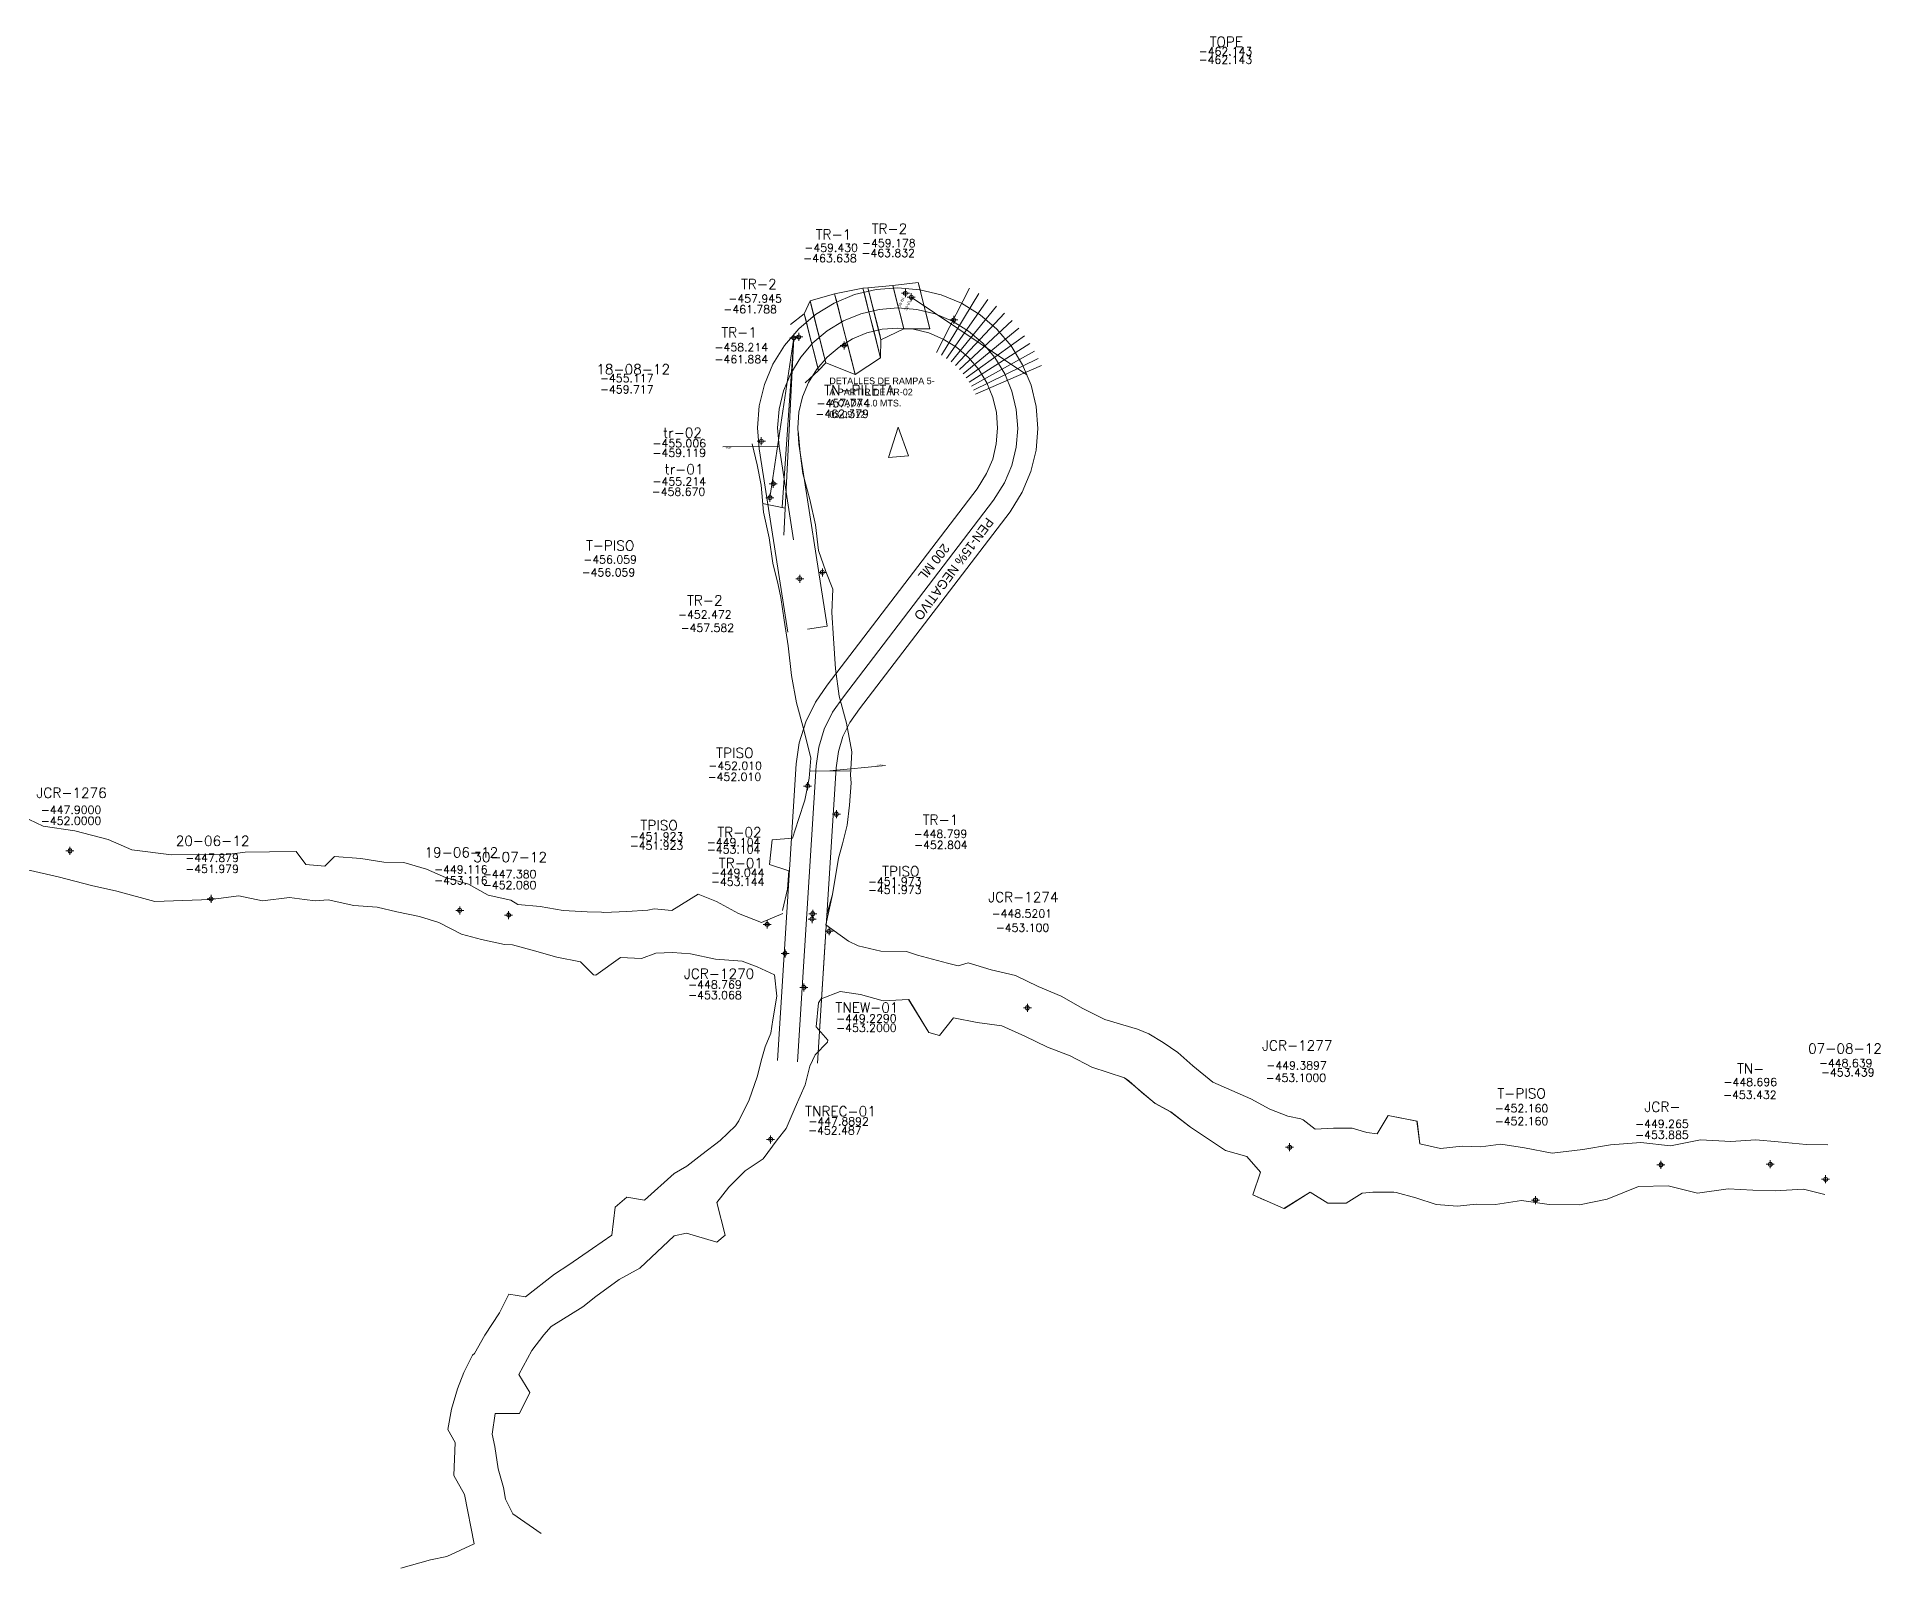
# Model space of a CAD drawing. Extents: x 10548 to 11188, y 0 to 10043.
# Drawn here: x 10957.7 to 11188, y 9639.5 to 9830.8 of the extents above; entities that cross this region are included whole.
import ezdxf
from ezdxf.enums import TextEntityAlignment as Align

# ---------------------------------------------------------------- set-up
doc = ezdxf.new("R2010")
doc.units = 0
doc.header["$MEASUREMENT"] = 0
doc.header["$PDMODE"] = 34
doc.header["$PDSIZE"] = 0.5
for name, color, linetype in [('abajo', 7, 'Continuous'), ('arriba', 7, 'Continuous'), ('F-510-7642-E-FIC', 154, 'Continuous'), ('F-510-7642-E-SCR', 154, 'Continuous'), ('R-510-7500-N-FIC', 130, 'Continuous'), ('R-510-7500-N-PROY', 130, 'Continuous'), ('R-510-7500-N-SCR', 130, 'Continuous'), ('RPAACC-510-520', 7, 'Continuous'), ('sec', 7, 'Continuous')]:
    doc.layers.add(name, color=color, linetype=linetype)
doc.styles.add('ROMAND', font='romand', dxfattribs={"width": 0.7})
doc.styles.add('ROMANS', font='romans.shx', dxfattribs={"width": 1.65})

# ---------------------------------------------------------------- blocks, each defined once
blk = doc.blocks.new('F2')
at = {"lineweight": 0}
blk.add_point((0, 0), dxfattribs=at)
at = {"lineweight": 0, "style": 'ROMAND'}
for tag, height, p in [('NOMBRE', 1.25, (0.2, 6.62)), ('CIELO', 1, (0.14, 4.62)), ('PISO', 1, (0.14, 3.25))]:
    blk.add_attdef(tag, text='', height=height, dxfattribs=at).set_placement(p, align=Align.CENTER)
at = {"lineweight": 0, "style": 'ROMANS', "flags": 1}
for tag, p in [('MINA', (-0.07, -3.26)), ('LOCALIZACION', (-0.07, -4.93)), ('ESTRUCTURA', (-0.07, -6.62)), ('NIVEL', (-0.07, -8.29)), ('OBRA', (-0.07, -10.12)), ('FECHA', (-0.07, -11.79)), ('ATRAS', (-0.07, -13.48)), ('TOPOGRAFO', (2.67, -15.3))]:
    blk.add_attdef(tag, text='', height=1.25, dxfattribs=at).set_placement(p, align=Align.CENTER)

msp = doc.modelspace()

# ---------------------------------------------------------------- linework, layer by layer
at = {"color": 5, "linetype": 'Continuous', "lineweight": 0, "elevation": -459.43, "flags": 128}
for points in [[(11066.94, 9798.26), (11081.37, 9788.56)], [(11074.21, 9799.37), (11070.1, 9791.37)], [(11070.73, 9791.01), (11075.38, 9798.71)], [(11076.51, 9797.97), (11071.34, 9790.62)], [(11071.92, 9790.18), (11077.59, 9797.16)], [(11078.6, 9796.28), (11072.46, 9789.71)], [(11072.96, 9789.21), (11079.52, 9795.36)], [(11080.36, 9794.41), (11073.41, 9788.7)], [(11073.81, 9788.18), (11081.1, 9793.45)], [(11081.76, 9792.48), (11074.17, 9787.66)], [(11074.47, 9787.14), (11082.32, 9791.53)], [(11082.81, 9790.6), (11074.73, 9786.65)], [(11074.96, 9786.16), (11083.22, 9789.71)]]:
    msp.add_lwpolyline(points, dxfattribs=at)
at = {"color": 4, "linetype": 'Continuous', "lineweight": 0, "flags": 128}
for points, elevation in [([(11052.26, 9793.18), (11049.28, 9773.21)], -458.21), ([(11052.26, 9793.18), (11050.8, 9772.03)], -458.21), ([(11052.26, 9793.18), (11051.02, 9768.53)], -458.21), ([(11053.97, 9756.81), (11056.44, 9757.19)], -453.37)]:
    msp.add_lwpolyline(points, dxfattribs=dict(at, elevation=elevation))
msp.add_lwpolyline([(11065.3, 9782.02), (11064.1, 9778.23), (11066.59, 9778.44)], close=True, dxfattribs=at)
msp.add_lwpolyline([(11051.19, 9771.9), (11048.36, 9772.51)], dxfattribs=at)
at = {"layer": 'abajo', "color": 4, "linetype": 'Continuous', "lineweight": 0}
for points in [[(11067.8, 9800.11, -461.45), (11064.63, 9799.72, -461.6), (11064.63, 9799.72, -461.6), (11061.51, 9799.44, -461.55), (11060.9, 9799.39, -461.54), (11057.36, 9798.7, -461.59), (11054.29, 9797.82, -461.84), (11053.56, 9796.19, -461.73), (11051.85, 9794.83, -461.7)], [(11069.27, 9794.29, -461.45), (11066.01, 9794.29, -461.6), (11066.01, 9794.29, -461.6), (11063.15, 9792.95, -461.55), (11063.11, 9790.67, -461.54), (11059.92, 9788.62, -461.59), (11056.25, 9790.06, -461.84), (11055.36, 9789.11, -461.73), (11053.69, 9787.56, -461.7)]]:
    msp.add_polyline3d(points, dxfattribs=at)
at = {"layer": 'arriba', "color": 4, "linetype": 'Continuous', "lineweight": 0}
for points in [[(11067.8, 9800.11, -457.25), (11064.63, 9799.72, -456.9), (11064.63, 9799.72, -456.9), (11061.51, 9799.44, -457.15), (11060.9, 9799.39, -457.14), (11057.36, 9798.7, -457.19), (11054.29, 9797.82, -457.34), (11053.56, 9796.19, -457.53), (11051.85, 9794.83, -458.2)], [(11069.27, 9794.29, -457.25), (11066.01, 9794.29, -456.9), (11066.01, 9794.29, -456.9), (11063.15, 9792.95, -457.15), (11063.11, 9790.67, -457.14), (11059.92, 9788.62, -457.19), (11056.25, 9790.06, -457.34), (11055.36, 9789.11, -457.53), (11053.69, 9787.56, -458.2)]]:
    msp.add_polyline3d(points, dxfattribs=at)
at = {"layer": 'F-510-7642-E-SCR', "linetype": 'Continuous', "lineweight": 0, "flags": 128}
for points, elevation in [([(10981.45, 9728.65), (10983.72, 9728.94)], -451.98), ([(10981.45, 9728.65), (10983.72, 9728.94)], -447.88), ([(10979.41, 9723.01), (10982.92, 9723.49)], -447.88), ([(10979.41, 9723.01), (10982.92, 9723.49)], -451.98), ([(11048.23, 9720.17), (11048.23, 9720.17), (11050.88, 9721.28), (11050.88, 9721.28)], -447.31), ([(11059.1, 9717.83), (11059.1, 9717.83), (11056.24, 9719.88), (11056.24, 9719.88)], -447.31), ([(11003.17, 9639.52), (11006.85, 9640.56), (11008.91, 9640.97), (11012.31, 9642.56), (11011.11, 9648.7), (11009.78, 9651.08), (11009.95, 9655.22), (11009.01, 9656.82), (11009.47, 9659.39), (11010.23, 9661.92), (11011.04, 9663.95), (11012.13, 9666.13), (11012.36, 9666.33), (11013.66, 9668.63), (11015.49, 9671.4), (11016.65, 9673.72), (11018.75, 9673.41), (11022.36, 9676.25), (11024.14, 9677.39), (11027.12, 9679.43), (11029.51, 9681.09), (11029.93, 9684.61), (11031.39, 9685.85), (11033.62, 9685.49), (11037.31, 9688.81), (11038.88, 9689.72), (11040.78, 9691.16), (11043.06, 9692.92), (11044.99, 9694.78), (11045.37, 9695.39), (11046.7, 9697.99), (11047.67, 9700.86), (11048.25, 9703.19), (11048.69, 9704.63), (11049.37, 9706.34), (11049.64, 9708.01), (11050.12, 9710.95), (11049.84, 9713.62), (11047.68, 9714.63)], -437.89), ([(11020.69, 9643.82), (11017.14, 9646.28), (11016.24, 9648.11), (11016, 9649.57), (11015.31, 9651.93), (11014.92, 9654.71), (11014.58, 9656.26), (11014.94, 9658.83), (11017.99, 9658.84), (11019.29, 9661.45), (11017.9, 9663.71), (11019.54, 9666.7), (11021.02, 9668.64), (11021.95, 9669.7), (11025.88, 9672.16), (11027.53, 9673.45), (11030.45, 9675.56), (11033.03, 9677), (11037.32, 9681.02), (11038.83, 9681.37), (11042.62, 9680.22), (11043.69, 9681.11), (11042.64, 9685.17), (11044.16, 9687.08), (11046.18, 9689.15), (11048.44, 9690.62), (11050.19, 9693.01), (11051.29, 9694.43), (11052.43, 9697.07), (11053.69, 9699.89), (11054.27, 9702.21), (11054.91, 9703.62), (11056.48, 9705.19), (11056.52, 9705.48), (11055.07, 9707.13), (11055.35, 9710.11), (11055.69, 9710.64), (11055.69, 9710.64)], -437.56), ([(11104.62, 9700.23), (11102.12, 9702.27), (11100.25, 9703.9), (11098.42, 9705.18), (11096.63, 9706.27), (11095.22, 9706.85)], -453.29), ([(11104.62, 9700.23), (11102.12, 9702.27), (11100.24, 9703.9), (11098.42, 9705.18), (11096.63, 9706.27), (11095.22, 9706.85)], -448.29), ([(11101.84, 9694.58), (11099.35, 9696.5), (11097.38, 9697.59), (11095.68, 9698.96), (11094.1, 9700.37), (11093.59, 9700.76)], -453.29), ([(11101.84, 9694.58), (11099.34, 9696.5), (11097.39, 9697.57), (11094.71, 9699.83), (11093.59, 9700.76)], -448.29)]:
    msp.add_lwpolyline(points, dxfattribs=dict(at, elevation=elevation))
at = {"layer": 'F-510-7642-E-SCR', "linetype": 'Continuous', "lineweight": 0}
for points in [[(10981.45, 9728.65, -447.88), (10974.52, 9728.61, -448.08), (10969.54, 9729.24, -447.98), (10966.59, 9730.51, -448.18), (10962.41, 9731.6, -446.08), (10958.47, 9732.17, -448.38), (10955.85, 9733.44, -448.47), (10951.64, 9734.75, -448.37), (10948.85, 9737.03, -448.17)], [(10981.45, 9728.65, -451.98), (10974.52, 9728.61, -452.58), (10969.54, 9729.24, -452.68), (10966.59, 9730.51, -452.68), (10962.41, 9731.6, -452.58), (10958.47, 9732.17, -452.48), (10955.85, 9733.44, -452.57), (10951.64, 9734.75, -452.47), (10948.85, 9737.03, -452.37)], [(10979.41, 9723.01, -447.88), (10972.41, 9722.77, -448.08), (10967.67, 9724.06, -447.98), (10964.52, 9724.78, -448.18), (10960.34, 9725.86, -446.08), (10956.5, 9726.72, -448.38), (10953.67, 9727.42, -448.47), (10949.71, 9729.39, -448.37), (10947.02, 9731.95, -448.17)], [(10979.41, 9723.01, -451.98), (10972.41, 9722.77, -452.58), (10967.67, 9724.06, -452.68), (10964.52, 9724.78, -452.68), (10960.34, 9725.86, -452.58), (10956.5, 9726.72, -452.48), (10953.67, 9727.42, -452.57), (10949.71, 9729.39, -452.47), (10947.02, 9731.95, -452.37)], [(11016.9, 9722.96, -447.38), (11014.06, 9723.58, -447.23), (11014.06, 9723.58, -447.23), (11011.63, 9724.95, -447.38), (11008.72, 9725.78, -447.72), (11006.35, 9726.83, -447.97), (11003.54, 9727.65, -447.72), (11001.02, 9727.71, -447.87), (10998.15, 9728.14, -447.92), (10994.86, 9728.42, -447.75), (10993.66, 9727.2, -447.42), (10991.28, 9727.42, -447.41), (10990.1, 9729.01, -447.86), (10986.76, 9729, -447.2), (10983.72, 9728.94, -446.94)], [(11016.9, 9722.96, -452.08), (11014.06, 9723.58, -452.23), (11014.06, 9723.58, -452.23), (11011.63, 9724.95, -452.28), (11008.72, 9725.78, -452.22), (11006.35, 9726.83, -452.27), (11003.54, 9727.65, -452.02), (11001.02, 9727.71, -451.77), (10998.15, 9728.14, -451.42), (10994.86, 9728.42, -451.45), (10993.66, 9727.2, -451.62), (10991.28, 9727.42, -451.61), (10990.1, 9729.01, -451.66), (10986.76, 9729, -451.7), (10983.72, 9728.94, -451.64)], [(11034.03, 9721.68, -448.55), (11034.03, 9721.68, -448.55), (11034.8, 9721.86, -448.1), (11037.03, 9721.64, -448.06), (11040.29, 9723.7, -448.32), (11042.61, 9722.76, -448.52), (11045.33, 9721.29, -447.87), (11048.23, 9720.17, -447.31), (11048.23, 9720.17, -447.31)], [(11034.03, 9721.68, -453.25), (11034.03, 9721.68, -453.25), (11034.8, 9721.86, -452.7), (11037.03, 9721.64, -452.86), (11040.29, 9723.7, -452.92), (11042.61, 9722.76, -452.82), (11045.33, 9721.29, -452.87), (11048.23, 9720.17, -453.02), (11048.23, 9720.17, -453.02)], [(11016.09, 9717.42, -447.38), (11013.25, 9718.04, -447.23), (11013.25, 9718.04, -447.23), (11010.72, 9718.71, -447.38), (11007.89, 9720.14, -447.72), (11005.48, 9720.9, -447.97), (11002.64, 9721.51, -447.72), (11000.2, 9722.07, -447.87), (10997.3, 9722.3, -447.92), (10994.06, 9722.97, -447.75), (10992.51, 9722.88, -447.42), (10991.14, 9723.02, -447.41), (10989.26, 9723.27, -447.86), (10985.86, 9722.86, -447.2), (10982.92, 9723.49, -446.94)], [(11016.09, 9717.42, -452.08), (11013.25, 9718.04, -452.23), (11013.25, 9718.04, -452.23), (11010.72, 9718.71, -452.28), (11007.89, 9720.14, -452.22), (11005.48, 9720.9, -452.27), (11002.64, 9721.51, -452.02), (11000.2, 9722.07, -451.77), (10997.3, 9722.3, -451.42), (10994.06, 9722.97, -451.45), (10992.51, 9722.88, -451.62), (10991.14, 9723.02, -451.61), (10989.26, 9723.27, -451.66), (10985.86, 9722.86, -451.7), (10982.92, 9723.49, -451.64)], [(11016.9, 9722.96, -447.38), (11016.9, 9722.96, -447.38), (11017.78, 9722.42, -448.13), (11020.57, 9722.15, -448.4), (11023.43, 9721.67, -448.67), (11026.43, 9721.48, -448.73), (11028.25, 9721.44, -448.71), (11028.54, 9721.4, -448.71), (11031.38, 9721.53, -448.18), (11034.03, 9721.68, -448.55)], [(11016.9, 9722.96, -452.08), (11016.9, 9722.96, -452.08), (11017.78, 9722.42, -453.33), (11020.57, 9722.15, -453.3), (11023.43, 9721.67, -453.37), (11026.43, 9721.48, -453.23), (11028.25, 9721.44, -453.31), (11028.54, 9721.4, -453.31), (11031.38, 9721.53, -453.28), (11034.03, 9721.68, -453.25)], [(11016.09, 9717.42, -447.38), (11016.09, 9717.42, -447.38), (11017.11, 9717.37, -448.13), (11019.84, 9716.6, -448.4), (11022.66, 9715.83, -448.67), (11025.61, 9715.23, -448.73), (11027.21, 9713.61, -448.71), (11027.51, 9713.57, -448.71), (11030.62, 9715.78, -448.18), (11033.23, 9715.64, -448.55)], [(11016.09, 9717.42, -452.08), (11016.09, 9717.42, -452.08), (11017.11, 9717.37, -453.33), (11019.84, 9716.6, -453.3), (11022.66, 9715.83, -453.37), (11025.61, 9715.23, -453.23), (11027.21, 9713.61, -453.31), (11027.51, 9713.57, -453.31), (11030.62, 9715.78, -453.28), (11033.23, 9715.64, -453.25)], [(11067.73, 9716.07, -453.14), (11066.33, 9716.53, -453.23), (11063.12, 9716.59, -453.47), (11060.29, 9717.26, -453.41), (11059.1, 9717.83, -453.34), (11059.1, 9717.83, -453.34)], [(11067.73, 9716.07, -448.67), (11066.33, 9716.53, -448.93), (11063.12, 9716.59, -448.77), (11060.29, 9717.26, -449.71), (11059.1, 9717.83, -447.31), (11059.1, 9717.83, -447.31)], [(11033.23, 9715.64, -448.55), (11033.23, 9715.64, -448.55), (11033.23, 9715.64, -448.55), (11035.03, 9716.31, -448.06), (11037.08, 9716.43, -448.32), (11039.34, 9716.23, -448.52), (11042.47, 9715.56, -447.87), (11045.81, 9715.34, -447.72), (11047.68, 9714.63, -447.88)], [(11033.23, 9715.64, -453.25), (11033.23, 9715.64, -453.25), (11033.23, 9715.64, -453.25), (11035.03, 9716.31, -452.86), (11037.08, 9716.43, -452.92), (11039.34, 9716.23, -452.82), (11042.47, 9715.56, -452.87), (11045.81, 9715.34, -453.02), (11047.68, 9714.63, -453.08)], [(11095.22, 9706.85, -448.24), (11091.1, 9708.06, -448.33), (11088.35, 9709.41, -448.22), (11085.66, 9710.96, -448.12), (11082.77, 9712.15, -448.11), (11079.94, 9713.54, -447.7), (11076.92, 9714.24, -448), (11074.04, 9715.12, -447.99), (11072.8, 9714.73, -448.69), (11071.45, 9715.09, -448.68), (11067.73, 9716.07, -448.67)], [(11095.22, 9706.85, -453.14), (11091.1, 9708.06, -453.03), (11088.35, 9709.41, -453.02), (11085.66, 9710.96, -453.02), (11082.77, 9712.15, -452.91), (11079.94, 9713.54, -452.9), (11076.92, 9714.24, -452.9), (11074.04, 9715.12, -452.89), (11072.8, 9714.73, -452.89), (11071.45, 9715.09, -452.88), (11067.73, 9716.07, -453.14)], [(11066.6, 9710.54, -448.93), (11066.6, 9710.54, -448.93), (11063.41, 9710.39, -448.77), (11060.57, 9711.16, -449.71), (11058.05, 9711.55, -448.74), (11055.69, 9710.64, -448.77)], [(11093.59, 9700.76, -448.24), (11089.49, 9702.07, -448.33), (11086.77, 9703.52, -448.22), (11083.95, 9704.59, -448.12), (11081.12, 9705.97, -448.11), (11078.25, 9707.26, -447.7), (11075.15, 9707.68, -448), (11072.2, 9708.26, -447.99), (11070.47, 9706.04, -448.69), (11069.12, 9706.4, -448.68), (11066.6, 9710.54, -448.93)], [(11093.59, 9700.76, -453.14), (11089.49, 9702.07, -453.03), (11086.77, 9703.52, -453.02), (11083.95, 9704.59, -453.02), (11081.12, 9705.97, -452.91), (11078.25, 9707.26, -452.9), (11075.15, 9707.68, -452.9), (11072.2, 9708.26, -452.89), (11070.47, 9706.04, -452.89), (11069.12, 9706.4, -452.88), (11066.61, 9710.56, -452.98)], [(11104.62, 9700.23, -448.29), (11109.37, 9698.12, -448.44), (11109.37, 9698.12, -448.44), (11111.75, 9696.84, -448.46), (11113.99, 9695.97, -448.58), (11115.61, 9695.62, -449.2), (11115.88, 9695.49, -449.2)], [(11104.62, 9700.23, -453.29), (11109.37, 9698.12, -453.34), (11109.37, 9698.12, -453.34), (11111.75, 9696.84, -453.36), (11113.99, 9695.97, -453.28), (11115.61, 9695.62, -453.3), (11115.88, 9695.49, -453.3)], [(11140.61, 9692.45, -453.39), (11138.08, 9692.14, -453.46), (11135.78, 9692.22, -453.42), (11133.05, 9691.93, -453.38), (11130.48, 9692.53, -453.34), (11130.15, 9695.36, -453.41), (11126.5, 9696.07, -453.4), (11125.16, 9693.74, -453.36), (11123.87, 9693.94, -453.44), (11122.01, 9694.48, -453.42), (11119.7, 9694.46, -453.28), (11117.39, 9694.34, -453.25), (11115.88, 9695.49, -453.3)], [(11140.61, 9692.45, -448.39), (11138.08, 9692.14, -448.56), (11135.78, 9692.22, -448.52), (11133.05, 9691.93, -448.88), (11130.48, 9692.53, -448.84), (11130.12, 9695.36, -447.91), (11126.5, 9696.07, -447.9), (11125.16, 9693.74, -448.66), (11123.87, 9693.94, -448.54), (11122.01, 9694.48, -449.02), (11119.7, 9694.46, -449.18), (11117.39, 9694.34, -449.25), (11115.88, 9695.49, -449.2)], [(11101.84, 9694.58, -448.29), (11106.2, 9691.66, -448.44), (11106.2, 9691.66, -448.44), (11108.85, 9690.92, -448.46), (11110.56, 9688.96, -448.58), (11109.62, 9686.14, -449.2), (11113.48, 9684.45, -449.2)], [(11101.84, 9694.58, -453.29), (11106.2, 9691.66, -453.34), (11106.2, 9691.66, -453.34), (11108.85, 9690.92, -453.36), (11110.56, 9688.96, -453.28), (11109.62, 9686.14, -453.3), (11110.99, 9685.52, -453.3)], [(11181.44, 9692.38, -448.64), (11178.74, 9692.44, -448.92), (11175.25, 9692.75, -448.6), (11172.46, 9693.02, -448.28), (11169.34, 9692.8, -448.56), (11165.55, 9693.03, -448.64), (11161.8, 9692.25, -448.81), (11158.11, 9692.67, -447.99), (11154.29, 9692.39, -448.47), (11150.85, 9691.8, -448.05), (11147.02, 9691.33, -448.82), (11143.55, 9692.03, -448.8), (11140.61, 9692.45, -448.39)], [(11181.44, 9692.38, -453.44), (11178.74, 9692.44, -453.32), (11175.25, 9692.75, -453.4), (11172.46, 9693.02, -453.48), (11169.34, 9692.8, -453.36), (11165.55, 9693.03, -453.24), (11161.8, 9692.25, -453.31), (11158.11, 9692.67, -453.29), (11154.29, 9692.39, -453.37), (11150.85, 9691.8, -453.45), (11147.02, 9691.33, -453.42), (11143.55, 9692.03, -453.4), (11140.61, 9692.45, -453.39)], [(11181.07, 9686.19, -448.64), (11178.4, 9686.85, -448.92), (11174.89, 9686.66, -448.6), (11172.09, 9686.73, -448.28), (11168.99, 9686.91, -448.56), (11165.15, 9686.34, -448.64), (11161.5, 9687.26, -448.81), (11157.79, 9687.18, -447.99), (11153.89, 9685.61, -448.47), (11150.44, 9684.91, -448.05), (11146.64, 9684.94, -448.82), (11143.16, 9685.44, -448.8), (11139.92, 9684.94, -448.68)], [(11181.07, 9686.19, -453.44), (11178.4, 9686.85, -453.32), (11174.89, 9686.66, -453.4), (11172.09, 9686.73, -453.48), (11168.99, 9686.91, -453.36), (11165.15, 9686.34, -453.24), (11161.5, 9687.26, -453.31), (11157.79, 9687.18, -453.29), (11153.89, 9685.61, -453.37), (11150.44, 9684.91, -453.45), (11146.64, 9684.94, -453.42), (11143.16, 9685.44, -453.4), (11139.92, 9684.94, -453.28)], [(11139.92, 9684.94, -448.68), (11137.52, 9684.96, -448.56), (11135.2, 9684.74, -448.52), (11132.51, 9684.95, -448.88), (11129.96, 9685.75, -448.84), (11127.51, 9686.44, -447.91), (11127.21, 9686.46, -447.9), (11124.6, 9686.46, -448.66), (11123.29, 9686.36, -448.54), (11121.29, 9685.11, -449.02), (11118.98, 9685.09, -449.18), (11116.78, 9686.46, -449.25), (11113.48, 9684.45, -449.2)], [(11139.92, 9684.94, -453.28), (11137.52, 9684.96, -453.46), (11135.2, 9684.74, -453.42), (11132.51, 9684.95, -453.38), (11129.96, 9685.75, -453.34), (11127.51, 9686.44, -453.41), (11127.21, 9686.46, -453.4), (11124.6, 9686.46, -453.36), (11123.29, 9686.36, -453.44), (11121.29, 9685.11, -453.42), (11118.98, 9685.09, -453.28), (11116.78, 9686.46, -453.25), (11113.56, 9684.45, -453.3)]]:
    msp.add_polyline3d(points, dxfattribs=at)
at = {"layer": 'R-510-7500-N-PROY', "color": 3, "linetype": 'Continuous', "lineweight": 0, "flags": 128}
for points in [[(11051.5, 9756.42), (11047.92, 9779.31), (11047.72, 9781.95), (11047.94, 9784.69), (11048.6, 9787.36), (11049.65, 9789.9), (11051.1, 9792.24), (11052.88, 9794.32), (11054.97, 9796.1), (11057.32, 9797.53), (11059.86, 9798.58), (11062.53, 9799.21), (11065.26, 9799.42), (11068.01, 9799.2), (11070.68, 9798.55), (11073.21, 9797.5), (11075.56, 9796.06), (11077.64, 9794.27), (11079.42, 9792.18), (11080.85, 9789.83), (11081.9, 9787.29), (11082.53, 9784.61), (11082.74, 9781.88), (11082.52, 9779.14), (11081.87, 9776.47), (11080.81, 9773.92), (11079.27, 9771.46), (11060.48, 9746.86), (11059.27, 9745.13), (11058.4, 9743.37), (11057.83, 9741.5), (11057.55, 9739.46), (11055.23, 9702.58)], [(11056.44, 9757.19), (11052.9, 9779.89), (11052.74, 9781.94), (11052.9, 9783.89), (11053.36, 9785.8), (11054.11, 9787.61), (11055.14, 9789.28), (11056.42, 9790.77), (11057.91, 9792.04), (11059.58, 9793.06), (11061.4, 9793.8), (11063.31, 9794.26), (11065.26, 9794.41), (11067.21, 9794.25), (11069.12, 9793.79), (11070.93, 9793.03), (11072.6, 9792.01), (11074.08, 9790.73), (11075.36, 9789.24), (11076.37, 9787.56), (11077.12, 9785.75), (11077.57, 9783.84), (11077.72, 9781.89), (11077.56, 9779.93), (11077.11, 9778.03), (11076.35, 9776.23), (11075.15, 9774.31), (11056.44, 9749.81), (11054.95, 9747.68), (11053.74, 9745.22), (11052.93, 9742.58), (11052.57, 9739.96), (11050.23, 9702.9)], [(11056.18, 9717.79), (11055.23, 9702.58)]]:
    msp.add_lwpolyline(points, dxfattribs=at)
at = {"layer": 'R-510-7500-N-PROY', "color": 1, "linetype": 'Continuous', "lineweight": 0, "elevation": -453.37, "flags": 128}
msp.add_lwpolyline([(11052.23, 9767.95), (11050.41, 9779.6), (11050.23, 9781.95), (11050.42, 9784.29), (11050.98, 9786.58), (11051.88, 9788.75), (11053.12, 9790.76), (11054.65, 9792.54), (11056.44, 9794.07), (11058.45, 9795.29), (11060.63, 9796.19), (11062.92, 9796.74), (11065.26, 9796.92), (11067.61, 9796.73), (11069.9, 9796.17), (11072.07, 9795.27), (11074.08, 9794.03), (11075.86, 9792.5), (11077.39, 9790.71), (11078.61, 9788.7), (11079.51, 9786.52), (11080.05, 9784.23), (11080.23, 9781.88), (11080.04, 9779.54), (11079.49, 9777.25), (11078.58, 9775.08), (11077.21, 9772.89), (11058.46, 9748.33), (11057.11, 9746.41), (11056.07, 9744.29), (11055.38, 9742.04), (11055.06, 9739.71), (11052.73, 9702.74)], dxfattribs=at)
at = {"layer": 'R-510-7500-N-PROY', "color": 4, "linetype": 'Continuous', "lineweight": 0, "elevation": -453.37, "flags": 128}
msp.add_lwpolyline([(11050.41, 9779.6), (11043.41, 9779.59)], dxfattribs=at)
at = {"layer": 'R-510-7500-N-SCR', "color": 4, "linetype": 'Continuous', "lineweight": 0}
for points in [[(11052.82, 9781.55, -455.12), (11053.06, 9778.84, -454.73), (11053.37, 9776.25, -454.56), (11054.27, 9773.01, -453.87), (11054.96, 9769.81, -453.39), (11055.33, 9766.63, -452.93), (11056.26, 9764.01, -452.47)], [(11052.82, 9781.55, -459.72), (11053.06, 9778.84, -459.33), (11053.37, 9776.25, -459.06), (11054.27, 9773.01, -458.67), (11054.96, 9769.81, -458.29), (11055.33, 9766.63, -457.83), (11056.26, 9764.01, -457.43)], [(11047.04, 9779.93, -455.12), (11047.67, 9777.33, -454.73), (11048.16, 9774.8, -454.56), (11048.49, 9771.4, -453.87), (11049.18, 9768.2, -453.39), (11049.64, 9765.04, -452.93), (11050.29, 9762.35, -452.47)], [(11047.04, 9779.93, -459.72), (11047.67, 9777.33, -459.33), (11048.16, 9774.8, -459.06), (11048.49, 9771.4, -458.67), (11049.18, 9768.2, -458.29), (11049.64, 9765.04, -457.83), (11050.29, 9762.35, -457.43)], [(11056.26, 9764.01, -452.47), (11056.26, 9764.01, -452.47), (11056.26, 9764.01, -452.47), (11057.14, 9761.79, -452.38), (11056.99, 9758.87, -452.02), (11057.2, 9755.61, -451.39), (11057.48, 9751.85, -450.29), (11057.92, 9748.42, -449.83), (11058.84, 9745.07, -448.68), (11059.51, 9741.48, -448.29), (11059.36, 9738.55, -448.48)], [(11056.26, 9764.01, -457.43), (11056.26, 9764.01, -457.43), (11056.26, 9764.01, -457.43), (11057.14, 9761.79, -457.08), (11056.99, 9758.87, -456.52), (11057.2, 9755.61, -455.79), (11057.48, 9751.85, -455.09), (11057.92, 9748.42, -454.43), (11058.84, 9745.07, -453.68), (11059.51, 9741.48, -453.19), (11059.36, 9738.55, -453.13)], [(11050.29, 9762.35, -452.47), (11050.29, 9762.35, -452.47), (11050.29, 9762.35, -452.47), (11050.62, 9760.77, -452.38), (11051.06, 9757.94, -452.02), (11051.57, 9754.72, -451.39), (11051.95, 9750.99, -450.29), (11052.58, 9747.59, -449.83), (11053.51, 9744.24, -448.68), (11054.37, 9740.67, -448.29), (11054.16, 9738.2, -448.4)], [(11050.29, 9762.35, -457.43), (11050.29, 9762.35, -457.43), (11050.29, 9762.35, -457.43), (11050.62, 9760.77, -457.08), (11051.06, 9757.94, -456.52), (11051.57, 9754.72, -455.79), (11051.95, 9750.99, -455.09), (11052.58, 9747.59, -454.43), (11053.51, 9744.24, -453.68), (11054.37, 9740.67, -453.19), (11054.16, 9738.2, -453)], [(11054.16, 9738.2, -448.4), (11054.16, 9738.2, -448.4), (11053.64, 9735.44, -448.04), (11052.86, 9733.02, -448.48), (11052.09, 9730.69, -448.71), (11049.56, 9730.49, -448.73), (11049.22, 9727.41, -448.74), (11051.62, 9726.62, -449.07), (11051.45, 9724.32, -449.1), (11050.84, 9721.67, -448.94)], [(11054.16, 9738.2, -453), (11054.16, 9738.2, -453), (11053.64, 9735.44, -453.04), (11052.86, 9733.02, -453.08), (11052.09, 9730.69, -453.01), (11049.56, 9730.49, -453.03), (11049.22, 9727.41, -453.04), (11051.62, 9726.62, -453.07), (11051.45, 9724.32, -453), (11050.84, 9721.67, -453.14)], [(11059.36, 9738.55, -448.48), (11059.43, 9737.59, -448.4), (11059.21, 9734.8, -448.04), (11058.92, 9732.31, -448.48), (11058.34, 9729.97, -448.71), (11057.84, 9728.21, -448.73), (11057.81, 9727.91, -448.74), (11057.48, 9725.94, -449.07), (11057.11, 9723.67, -449.1), (11056.24, 9719.88, -447.31)], [(11059.36, 9738.55, -453.13), (11059.43, 9737.59, -453), (11059.21, 9734.8, -453.04), (11058.92, 9732.31, -453.08), (11058.34, 9729.97, -453.01), (11057.84, 9728.21, -453.03), (11057.81, 9727.91, -453.04), (11057.48, 9725.94, -453.07), (11057.11, 9723.67, -453), (11056.4, 9721.17, -453.14)]]:
    msp.add_polyline3d(points, dxfattribs=at)
at = {"layer": 'RPAACC-510-520', "color": 4, "linetype": 'Continuous', "lineweight": 0, "flags": 128}
for points, elevation in [([(11056.74, 9739.09), (11063.7, 9739.75)], -453.37), ([(11054.21, 9739.06), (11059.27, 9739.11)], -453.34)]:
    msp.add_lwpolyline(points, dxfattribs=dict(at, elevation=elevation))
at = {"layer": 'sec', "color": 4, "linetype": 'Continuous', "lineweight": 0}
for points in [[(11064.63, 9799.72, -461.6), (11066.01, 9794.29, -461.6), (11066.01, 9794.29, -458.87), (11065.87, 9794.83, -457.49), (11065.49, 9796.32, -456.9), (11065.15, 9797.68, -456.9), (11064.77, 9799.17, -457.49), (11064.63, 9799.72, -458.87), (11064.63, 9799.72, -461.6)], [(11067.8, 9800.11, -461.45), (11069.27, 9794.29, -461.45), (11069.27, 9794.29, -459.01), (11069.13, 9794.87, -457.77), (11068.72, 9796.47, -457.25), (11068.35, 9797.93, -457.25), (11067.95, 9799.52, -457.77), (11067.8, 9800.11, -459.01), (11067.8, 9800.11, -461.45)], [(11054.29, 9797.82, -461.84), (11056.25, 9790.06, -461.84), (11056.25, 9790.06, -459.23), (11056.05, 9790.84, -457.91), (11055.51, 9792.97, -457.34), (11055.02, 9794.91, -457.34), (11054.48, 9797.04, -457.91), (11054.29, 9797.82, -459.23), (11054.29, 9797.82, -461.84)], [(11057.36, 9798.7, -461.59), (11059.92, 9788.62, -461.59), (11059.92, 9788.62, -459.04), (11059.66, 9789.63, -457.74), (11058.96, 9792.4, -457.19), (11058.32, 9794.92, -457.19), (11057.62, 9797.69, -457.74), (11057.36, 9798.7, -459.04), (11057.36, 9798.7, -461.59)], [(11060.9, 9799.39, -461.54), (11063.11, 9790.67, -461.54), (11063.11, 9790.67, -458.99), (11062.89, 9791.54, -457.7), (11062.28, 9793.94, -457.14), (11061.73, 9796.12, -457.14), (11061.12, 9798.52, -457.7), (11060.9, 9799.39, -458.99), (11060.9, 9799.39, -461.54)], [(11061.51, 9799.44, -461.55), (11063.15, 9792.95, -461.55), (11063.15, 9792.95, -459), (11062.99, 9793.6, -457.71), (11062.54, 9795.38, -457.15), (11062.12, 9797.01, -457.15), (11061.67, 9798.79, -457.71), (11061.51, 9799.44, -459), (11061.51, 9799.44, -461.55)], [(11053.56, 9796.19, -461.73), (11055.36, 9789.11, -461.73), (11055.36, 9789.11, -459.29), (11055.18, 9789.82, -458.06), (11054.68, 9791.77, -457.53), (11054.23, 9793.54, -457.53), (11053.74, 9795.48, -458.06), (11053.56, 9796.19, -459.29), (11053.56, 9796.19, -461.73)]]:
    msp.add_polyline3d(points, dxfattribs=at)

# ---------------------------------------------------------------- block references
at = {"color": 4, "linetype": 'Continuous', "lineweight": 0}
ref = msp.add_blockref('F2', (11066.21, 9798.75, -459.43), dxfattribs=at)
ref.add_attrib('NOMBRE', 'TR-1', dxfattribs={"lineweight": 0, "height": 1.25, "style": 'ROMAND'}).set_placement((11057.22, 9805.47, -459.43), align=Align.CENTER)
ref.add_attrib('CIELO', '-459.430', dxfattribs={"lineweight": 0, "height": 1, "style": 'ROMAND'}).set_placement((11056.93, 9803.94, -459.43), align=Align.CENTER)
ref.add_attrib('PISO', '-463.638', dxfattribs={"lineweight": 0, "height": 1, "style": 'ROMAND'}).set_placement((11056.78, 9802.63, -459.43), align=Align.CENTER)
ref = msp.add_blockref('F2', (11066.94, 9798.26, -459.18), dxfattribs=at)
ref.add_attrib('NOMBRE', 'TR-2', dxfattribs={"lineweight": 0, "height": 1.25, "style": 'ROMAND'}).set_placement((11064.21, 9806.19, -459.18), align=Align.CENTER)
ref.add_attrib('CIELO', '-459.178', dxfattribs={"lineweight": 0, "height": 1, "style": 'ROMAND'}).set_placement((11064.13, 9804.52, -459.18), align=Align.CENTER)
ref.add_attrib('PISO', '-463.832', dxfattribs={"lineweight": 0, "height": 1, "style": 'ROMAND'}).set_placement((11064.06, 9803.28, -459.18), align=Align.CENTER)
for p, values in [((10961.82, 9729.11, -447.9), {'NOMBRE': 'JCR-1276', 'CIELO': '-447.9000', 'PISO': '-452.0000'}), ((11016.62, 9721.08, -447.38), {'NOMBRE': '30-07-12', 'CIELO': '-447.380', 'PISO': '-452.080'}), ((11160.59, 9689.89, -449.27), {'NOMBRE': 'JCR-', 'CIELO': '-449.265', 'PISO': '-453.885'})]:
    msp.add_blockref('F2', p, dxfattribs=at).add_auto_attribs(values)
at = {"layer": 'F-510-7642-E-FIC', "linetype": 'Continuous', "lineweight": 0}
ref = msp.add_blockref('F2', (11048.93, 9719.91, -451.92), dxfattribs=at)
ref.add_attrib('NOMBRE', 'TPISO', dxfattribs={"layer": '0', "lineweight": 0, "height": 1.25, "style": 'ROMAND'}).set_placement((11035.43, 9731.67, -451.92), align=Align.CENTER)
ref.add_attrib('CIELO', '-451.923', dxfattribs={"layer": '0', "lineweight": 0, "height": 1, "style": 'ROMAND'}).set_placement((11035.11, 9730.41, -451.92), align=Align.CENTER)
ref.add_attrib('PISO', '-451.923', dxfattribs={"layer": '0', "lineweight": 0, "height": 1, "style": 'ROMAND'}).set_placement((11035.11, 9729.26, -451.92), align=Align.CENTER)
for p, values in [((10979.44, 9723.1, -447.88), {'NOMBRE': '20-06-12', 'CIELO': '-447.879', 'PISO': '-451.979'}), ((11010.52, 9721.67, -449.12), {'NOMBRE': '19-06-12', 'CIELO': '-449.116', 'PISO': '-453.116'})]:
    msp.add_blockref('F2', p, dxfattribs=at).add_auto_attribs(values)
ref = msp.add_blockref('F2', (11056.66, 9719.07, -451.97), dxfattribs=at)
ref.add_attrib('NOMBRE', 'TPISO', dxfattribs={"layer": '0', "lineweight": 0, "height": 1.25, "style": 'ROMAND'}).set_placement((11065.62, 9725.93, -451.97), align=Align.CENTER)
ref.add_attrib('CIELO', '-451.973', dxfattribs={"layer": '0', "lineweight": 0, "height": 1, "style": 'ROMAND'}).set_placement((11064.87, 9724.78, -451.97), align=Align.CENTER)
ref.add_attrib('PISO', '-451.973', dxfattribs={"layer": '0', "lineweight": 0, "height": 1, "style": 'ROMAND'}).set_placement((11064.87, 9723.74, -451.97), align=Align.CENTER)
ref = msp.add_blockref('F2', (11081.44, 9709.5, -448.52), dxfattribs=at)
ref.add_attrib('NOMBRE', 'JCR-1274', dxfattribs={"layer": '0', "lineweight": 0, "height": 1.25, "style": 'ROMAND'}).set_placement((11080.94, 9722.71, -448.52), align=Align.CENTER)
ref.add_attrib('CIELO', '-448.5201', dxfattribs={"layer": '0', "lineweight": 0, "height": 1, "style": 'ROMAND'}).set_placement((11080.75, 9720.77, -448.52), align=Align.CENTER)
ref.add_attrib('PISO', '-453.100', dxfattribs={"layer": '0', "lineweight": 0, "height": 1, "style": 'ROMAND'}).set_placement((11080.84, 9719.01, -448.52), align=Align.CENTER)
ref = msp.add_blockref('F2', (11051.17, 9716.29, -448.77), dxfattribs=at)
ref.add_attrib('NOMBRE', 'JCR-1270', dxfattribs={"layer": '0', "lineweight": 0, "height": 1.25, "style": 'ROMAND'}).set_placement((11042.92, 9713.14, -448.77), align=Align.CENTER)
ref.add_attrib('CIELO', '-448.769', dxfattribs={"layer": '0', "lineweight": 0, "height": 1, "style": 'ROMAND'}).set_placement((11042.41, 9711.9, -448.77), align=Align.CENTER)
ref.add_attrib('PISO', '-453.068', dxfattribs={"layer": '0', "lineweight": 0, "height": 1, "style": 'ROMAND'}).set_placement((11042.41, 9710.59, -448.77), align=Align.CENTER)
ref = msp.add_blockref('F2', (11053.52, 9712.04, -449.23), dxfattribs=at)
ref.add_attrib('NOMBRE', 'TNEW-01', dxfattribs={"layer": '0', "lineweight": 0, "height": 1.25, "style": 'ROMAND'}).set_placement((11061.4, 9708.91, -449.23), align=Align.CENTER)
ref.add_attrib('CIELO', '-449.2290', dxfattribs={"layer": '0', "lineweight": 0, "height": 1, "style": 'ROMAND'}).set_placement((11061.33, 9707.67, -449.23), align=Align.CENTER)
ref.add_attrib('PISO', '-453.2000', dxfattribs={"layer": '0', "lineweight": 0, "height": 1, "style": 'ROMAND'}).set_placement((11061.33, 9706.5, -449.23), align=Align.CENTER)
ref = msp.add_blockref('F2', (11114.2, 9692.08, -449.39), dxfattribs=at)
ref.add_attrib('NOMBRE', 'JCR-1277', dxfattribs={"layer": '0', "lineweight": 0, "height": 1.25, "style": 'ROMAND'}).set_placement((11115.16, 9704.17, -449.39), align=Align.CENTER)
ref.add_attrib('CIELO', '-449.3897', dxfattribs={"layer": '0', "lineweight": 0, "height": 1, "style": 'ROMAND'}).set_placement((11115.08, 9701.81, -449.39), align=Align.CENTER)
ref.add_attrib('PISO', '-453.1000', dxfattribs={"layer": '0', "lineweight": 0, "height": 1, "style": 'ROMAND'}).set_placement((11115, 9700.26, -449.39), align=Align.CENTER)
ref = msp.add_blockref('F2', (11181.18, 9688.09, -448.64), dxfattribs=at)
ref.add_attrib('NOMBRE', '07-08-12', dxfattribs={"layer": '0', "lineweight": 0, "height": 1.25, "style": 'ROMAND'}).set_placement((11183.6, 9703.79, -448.64), align=Align.CENTER)
ref.add_attrib('CIELO', '-448.639', dxfattribs={"layer": '0', "lineweight": 0, "height": 1, "style": 'ROMAND'}).set_placement((11183.69, 9702.1, -448.64), align=Align.CENTER)
ref.add_attrib('PISO', '-453.439', dxfattribs={"layer": '0', "lineweight": 0, "height": 1, "style": 'ROMAND'}).set_placement((11183.95, 9700.94, -448.64), align=Align.CENTER)
ref = msp.add_blockref('F2', (11174.26, 9689.96, -448.7), dxfattribs=at)
ref.add_attrib('NOMBRE', 'TN-', dxfattribs={"layer": '0', "lineweight": 0, "height": 1.25, "style": 'ROMAND'}).set_placement((11171.81, 9701.28, -448.7), align=Align.CENTER)
ref.add_attrib('CIELO', '-448.696', dxfattribs={"layer": '0', "lineweight": 0, "height": 1, "style": 'ROMAND'}).set_placement((11171.77, 9699.73, -448.7), align=Align.CENTER)
ref.add_attrib('PISO', '-453.432', dxfattribs={"layer": '0', "lineweight": 0, "height": 1, "style": 'ROMAND'}).set_placement((11171.72, 9698.13, -448.7), align=Align.CENTER)
ref = msp.add_blockref('F2', (11144.93, 9685.49, -452.16), dxfattribs=at)
ref.add_attrib('NOMBRE', 'T-PISO', dxfattribs={"layer": '0', "lineweight": 0, "height": 1.25, "style": 'ROMAND'}).set_placement((11143.19, 9698.18, -452.16), align=Align.CENTER)
ref.add_attrib('CIELO', '-452.160', dxfattribs={"layer": '0', "lineweight": 0, "height": 1, "style": 'ROMAND'}).set_placement((11143.19, 9696.45, -452.16), align=Align.CENTER)
ref.add_attrib('PISO', '-452.160', dxfattribs={"layer": '0', "lineweight": 0, "height": 1, "style": 'ROMAND'}).set_placement((11143.19, 9694.85, -452.16), align=Align.CENTER)
ref = msp.add_blockref('F2', (11049.36, 9693.06, -447.89), dxfattribs=at)
ref.add_attrib('NOMBRE', 'TNREC-01', dxfattribs={"layer": '0', "lineweight": 0, "height": 1.25, "style": 'ROMAND'}).set_placement((11058.09, 9695.95, -447.89), align=Align.CENTER)
ref.add_attrib('CIELO', '-447.8892', dxfattribs={"layer": '0', "lineweight": 0, "height": 1, "style": 'ROMAND'}).set_placement((11057.86, 9694.82, -447.89), align=Align.CENTER)
ref.add_attrib('PISO', '-452.487', dxfattribs={"layer": '0', "lineweight": 0, "height": 1, "style": 'ROMAND'}).set_placement((11057.39, 9693.69, -447.89), align=Align.CENTER)
at = {"layer": 'R-510-7500-N-FIC', "linetype": 'Continuous', "lineweight": 0}
ref = msp.add_blockref('F2', (11072.25, 9795.43, -462.14), dxfattribs=at)
ref.add_attrib('NOMBRE', 'TOPE', dxfattribs={"layer": '0', "lineweight": 0, "height": 1.25, "style": 'ROMAND'}).set_placement((11106.3, 9829.53, -462.14), align=Align.CENTER)
ref.add_attrib('CIELO', '-462.143', dxfattribs={"layer": '0', "lineweight": 0, "height": 1, "style": 'ROMAND'}).set_placement((11106.2, 9828.47, -462.14), align=Align.CENTER)
ref.add_attrib('PISO', '-462.143', dxfattribs={"layer": '0', "lineweight": 0, "height": 1, "style": 'ROMAND'}).set_placement((11106.19, 9827.42, -462.14), align=Align.CENTER)
ref = msp.add_blockref('F2', (11052.88, 9793.3, -457.94), dxfattribs=at)
ref.add_attrib('NOMBRE', 'TR-2', dxfattribs={"layer": '0', "lineweight": 0, "height": 1.25, "style": 'ROMAND'}).set_placement((11047.89, 9799.27, -457.94), align=Align.CENTER)
ref.add_attrib('CIELO', '-457.945', dxfattribs={"layer": '0', "lineweight": 0, "height": 1, "style": 'ROMAND'}).set_placement((11047.43, 9797.58, -457.94), align=Align.CENTER)
ref.add_attrib('PISO', '-461.788', dxfattribs={"layer": '0', "lineweight": 0, "height": 1, "style": 'ROMAND'}).set_placement((11046.81, 9796.25, -457.94), align=Align.CENTER)
ref = msp.add_blockref('F2', (11052.26, 9793.18, -458.21), dxfattribs=at)
ref.add_attrib('NOMBRE', 'TR-1', dxfattribs={"layer": '0', "lineweight": 0, "height": 1.25, "style": 'ROMAND'}).set_placement((11045.43, 9793.24, -458.21), align=Align.CENTER)
ref.add_attrib('CIELO', '-458.214', dxfattribs={"layer": '0', "lineweight": 0, "height": 1, "style": 'ROMAND'}).set_placement((11045.7, 9791.51, -458.21), align=Align.CENTER)
ref.add_attrib('PISO', '-461.884', dxfattribs={"layer": '0', "lineweight": 0, "height": 1, "style": 'ROMAND'}).set_placement((11045.7, 9790.01, -458.21), align=Align.CENTER)
ref = msp.add_blockref('F2', (11058.55, 9792.23, -457.77), dxfattribs=at)
ref.add_attrib('NOMBRE', 'TN-PILETA', dxfattribs={"layer": '0', "lineweight": 0, "height": 1.25, "style": 'ROMAND'}).set_placement((11060.41, 9786.04, -457.77), align=Align.CENTER)
ref.add_attrib('CIELO', '-457.774', dxfattribs={"layer": '0', "lineweight": 0, "height": 1, "style": 'ROMAND'}).set_placement((11058.45, 9784.51, -457.77), align=Align.CENTER)
ref.add_attrib('PISO', '-462.379', dxfattribs={"layer": '0', "lineweight": 0, "height": 1, "style": 'ROMAND'}).set_placement((11058.3, 9783.2, -457.77), align=Align.CENTER)
ref = msp.add_blockref('F2', (11048.2, 9780.26, -455.12), dxfattribs=at)
ref.add_attrib('NOMBRE', '18-08-12', dxfattribs={"layer": '0', "lineweight": 0, "height": 1.25, "style": 'ROMAND'}).set_placement((11032.19, 9788.63, -455.12), align=Align.CENTER)
ref.add_attrib('CIELO', '-455.117', dxfattribs={"layer": '0', "lineweight": 0, "height": 1, "style": 'ROMAND'}).set_placement((11031.39, 9787.64, -455.12), align=Align.CENTER)
ref.add_attrib('PISO', '-459.717', dxfattribs={"layer": '0', "lineweight": 0, "height": 1, "style": 'ROMAND'}).set_placement((11031.39, 9786.25, -455.12), align=Align.CENTER)
ref = msp.add_blockref('F2', (11049.68, 9774.96, -455.01), dxfattribs=at)
ref.add_attrib('NOMBRE', 'tr-02', dxfattribs={"layer": '0', "lineweight": 0, "height": 1.25, "style": 'ROMAND'}).set_placement((11038.34, 9780.7, -455.01), align=Align.CENTER)
ref.add_attrib('CIELO', '-455.006', dxfattribs={"layer": '0', "lineweight": 0, "height": 1, "style": 'ROMAND'}).set_placement((11037.95, 9779.51, -455.01), align=Align.CENTER)
ref.add_attrib('PISO', '-459.119', dxfattribs={"layer": '0', "lineweight": 0, "height": 1, "style": 'ROMAND'}).set_placement((11037.95, 9778.32, -455.01), align=Align.CENTER)
ref = msp.add_blockref('F2', (11049.28, 9773.21, -455.21), dxfattribs=at)
ref.add_attrib('NOMBRE', 'tr-01', dxfattribs={"layer": '0', "lineweight": 0, "height": 1.25, "style": 'ROMAND'}).set_placement((11038.54, 9776.14, -455.21), align=Align.CENTER)
ref.add_attrib('CIELO', '-455.214', dxfattribs={"layer": '0', "lineweight": 0, "height": 1, "style": 'ROMAND'}).set_placement((11037.95, 9774.75, -455.21), align=Align.CENTER)
ref.add_attrib('PISO', '-458.670', dxfattribs={"layer": '0', "lineweight": 0, "height": 1, "style": 'ROMAND'}).set_placement((11037.85, 9773.46, -455.21), align=Align.CENTER)
ref = msp.add_blockref('F2', (11055.84, 9763.89, -456.06), dxfattribs=at)
ref.add_attrib('NOMBRE', 'T-PISO', dxfattribs={"layer": '0', "lineweight": 0, "height": 1.25, "style": 'ROMAND'}).set_placement((11029.31, 9766.61, -456.06), align=Align.CENTER)
ref.add_attrib('CIELO', '-456.059', dxfattribs={"layer": '0', "lineweight": 0, "height": 1, "style": 'ROMAND'}).set_placement((11029.31, 9765, -456.06), align=Align.CENTER)
ref.add_attrib('PISO', '-456.059', dxfattribs={"layer": '0', "lineweight": 0, "height": 1, "style": 'ROMAND'}).set_placement((11029.1, 9763.39, -456.06), align=Align.CENTER)
ref = msp.add_blockref('F2', (11052.99, 9763.1, -452.47), dxfattribs=at)
ref.add_attrib('NOMBRE', 'TR-2', dxfattribs={"layer": '0', "lineweight": 0, "height": 1.25, "style": 'ROMAND'}).set_placement((11041.14, 9759.77, -452.47), align=Align.CENTER)
ref.add_attrib('CIELO', '-452.472', dxfattribs={"layer": '0', "lineweight": 0, "height": 1, "style": 'ROMAND'}).set_placement((11041.14, 9758.12, -452.47), align=Align.CENTER)
ref.add_attrib('PISO', '-457.582', dxfattribs={"layer": '0', "lineweight": 0, "height": 1, "style": 'ROMAND'}).set_placement((11041.46, 9756.47, -452.47), align=Align.CENTER)
ref = msp.add_blockref('F2', (11053.98, 9737.19, -452.01), dxfattribs=at)
ref.add_attrib('NOMBRE', 'TPISO', dxfattribs={"layer": '0', "lineweight": 0, "height": 1.25, "style": 'ROMAND'}).set_placement((11044.89, 9740.72, -452.01), align=Align.CENTER)
ref.add_attrib('CIELO', '-452.010', dxfattribs={"layer": '0', "lineweight": 0, "height": 1, "style": 'ROMAND'}).set_placement((11044.93, 9739.24, -452.01), align=Align.CENTER)
ref.add_attrib('PISO', '-452.010', dxfattribs={"layer": '0', "lineweight": 0, "height": 1, "style": 'ROMAND'}).set_placement((11044.84, 9737.85, -452.01), align=Align.CENTER)
ref = msp.add_blockref('F2', (11057.58, 9733.69, -448.8), dxfattribs=at)
ref.add_attrib('NOMBRE', 'TR-1', dxfattribs={"layer": '0', "lineweight": 0, "height": 1.25, "style": 'ROMAND'}).set_placement((11070.59, 9732.37, -448.8), align=Align.CENTER)
ref.add_attrib('CIELO', '-448.799', dxfattribs={"layer": '0', "lineweight": 0, "height": 1, "style": 'ROMAND'}).set_placement((11070.59, 9730.73, -448.8), align=Align.CENTER)
ref.add_attrib('PISO', '-452.804', dxfattribs={"layer": '0', "lineweight": 0, "height": 1, "style": 'ROMAND'}).set_placement((11070.64, 9729.34, -448.8), align=Align.CENTER)
ref = msp.add_blockref('F2', (11054.62, 9721.24, -449.1), dxfattribs=at)
ref.add_attrib('NOMBRE', 'TR-02', dxfattribs={"layer": '0', "lineweight": 0, "height": 1.25, "style": 'ROMAND'}).set_placement((11045.47, 9730.8, -449.1), align=Align.CENTER)
ref.add_attrib('CIELO', '-449.104', dxfattribs={"layer": '0', "lineweight": 0, "height": 1, "style": 'ROMAND'}).set_placement((11044.74, 9729.68, -449.1), align=Align.CENTER)
ref.add_attrib('PISO', '-453.104', dxfattribs={"layer": '0', "lineweight": 0, "height": 1, "style": 'ROMAND'}).set_placement((11044.74, 9728.78, -449.1), align=Align.CENTER)
ref = msp.add_blockref('F2', (11054.54, 9720.59, -449.04), dxfattribs=at)
ref.add_attrib('NOMBRE', 'TR-01', dxfattribs={"layer": '0', "lineweight": 0, "height": 1.25, "style": 'ROMAND'}).set_placement((11045.64, 9726.94, -449.04), align=Align.CENTER)
ref.add_attrib('CIELO', '-449.044', dxfattribs={"layer": '0', "lineweight": 0, "height": 1, "style": 'ROMAND'}).set_placement((11045.25, 9725.87, -449.04), align=Align.CENTER)
ref.add_attrib('PISO', '-453.144', dxfattribs={"layer": '0', "lineweight": 0, "height": 1, "style": 'ROMAND'}).set_placement((11045.25, 9724.75, -449.04), align=Align.CENTER)

# ---------------------------------------------------------------- texts
at = {"linetype": 'Continuous', "lineweight": 0, "char_height": 0.338, "width": 14.1114, "attachment_point": 1, "rotation": 248.7347}
for s, insert in [('TR-01', (11066.09, 9798.21)), ('TR-02', (11066.87, 9797.79))]:
    msp.add_mtext(s, dxfattribs=dict(at, insert=insert))
at = {"linetype": 'Continuous', "lineweight": 0, "insert": (11056.7, 9788.23), "char_height": 0.8348, "width": 123.4238, "attachment_point": 1}
msp.add_mtext('DETALLES DE RAMPA 5-\\PA PARTIR DE TR-02\\PA CADA 1.0 MTS.\\P03-09-12', dxfattribs=at)
at = {"layer": 'R-510-7500-N-PROY', "color": 4, "linetype": 'Continuous', "lineweight": 0, "attachment_point": 1}
for s, insert, char_height, width, rotation in [('-459.5', (11044.53, 9779.35), 0.2, 15.1155, 180.1212), ('PEN-15% NEGATIVO', (11077.31, 9770.14), 1.17, 305.29, 233.4267), ('200 ML', (11071.84, 9766.87), 1.17, 305.29, 231.9362)]:
    msp.add_mtext(s, dxfattribs=dict(at, insert=insert, char_height=char_height, width=width, rotation=rotation))
at = {"layer": 'RPAACC-510-520', "color": 4, "linetype": 'Continuous', "lineweight": 0, "insert": (11062.57, 9739.89), "char_height": 0.2, "width": 15.1155, "attachment_point": 1, "rotation": 5.4927}
msp.add_mtext('-453.3', dxfattribs=at)

doc.saveas('drawing.dxf')
